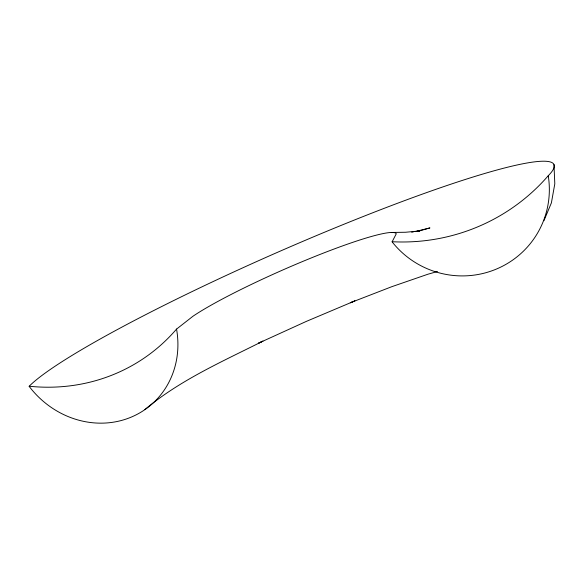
<?xml version="1.0" encoding="UTF-8"?>
<svg xmlns="http://www.w3.org/2000/svg" width="584" height="584" viewBox="0 0 584 584"><rect width="100%" height="100%" fill="white"/><g stroke="black" fill="none" stroke-linecap="round" stroke-linejoin="round"><path stroke-width="0.88" d="M543.923 220.716L551.398 202.86L554.8 183.843L553.975 164.578M176.456 329.179L192.983 316.229A117.501 12.483 -23.7 0 1 311.666 257.77A117.501 12.483 -23.7 0 1 396.259 233.812L392.156 241.725A194.917 192.158 27.4 0 0 548.142 175.85A289.744 30.791 -23.7 0 0 345.385 223.665A289.744 30.791 -23.7 0 0 29.2 386.236A194.917 179.062 51.9 0 0 176.456 329.186M144.912 409.53C179.974 380.104 222.387 361.54 262.946 341.114L258.413 343.231L306.374 321.375L354.926 300.869L350.298 302.767L391.784 286.693L427.984 274.203L437.467 271.516M416.939 231.593L429.941 227.913L415.056 231.614M411.698 232.198L413.377 231.906M416.268 231.512L419.743 230.943L405.544 232.257L391.295 232.461M548.252 175.828A88.345 87.089 27.4 0 1 496.575 268.99A88.345 87.089 27.4 0 1 392.068 241.798M176.565 329.172A88.345 81.154 51.9 0 1 129.254 417.918A88.345 81.154 51.9 0 1 29.112 386.301"/></g></svg>
